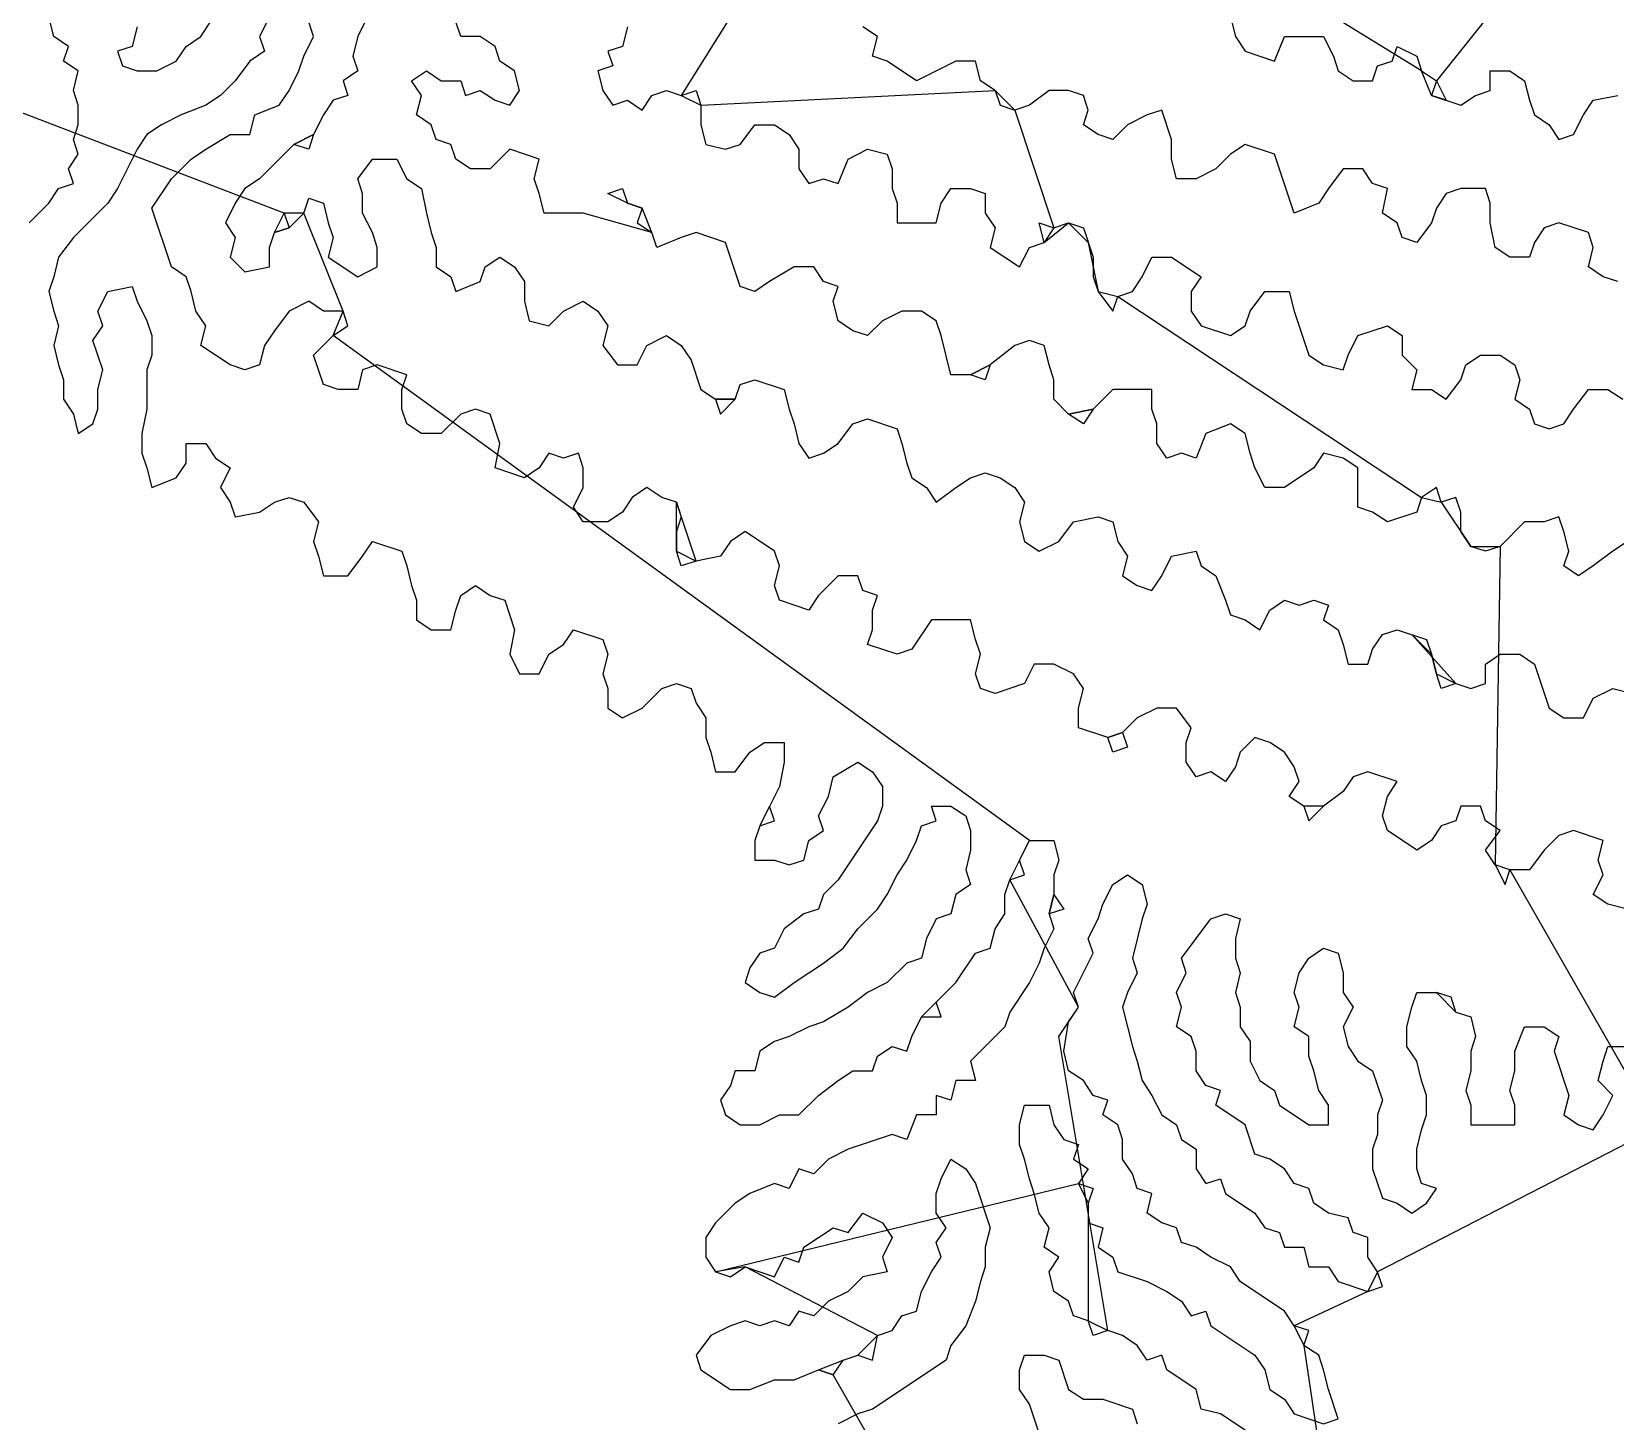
# Model space of a CAD drawing. Header units: metres. Extents: x 15 to 2853, y 44 to 1438.
# Drawn here: x 1689.5 to 2012.5, y 511.5 to 795 of the extents above; entities that cross this region are included whole.
import ezdxf

# ---------------------------------------------------------------- set-up
doc = ezdxf.new("R2010")
doc.units = ezdxf.units.M
doc.layers.add('Draw', color=2, linetype='CONTINUOUS')
doc.layers.add('Skip', color=1, linetype='CONTINUOUS')

msp = doc.modelspace()

# ---------------------------------------------------------------- linework, layer by layer
at = {"layer": 'draw'}
for p, q in [((1694, 794), (1693, 798)), ((1738, 798), (1736, 794)), ((1758, 798), (1756, 794)), ((1934, 798), (1935, 794)), ((1711, 796), (1710, 792)), ((1724, 794), (1726, 797)), ((1747, 794), (1746, 797)), ((1777, 794), (1776, 797)), ((1811, 796), (1810, 792)), ((1862, 794), (1859, 796)), ((1697, 792), (1694, 794)), ((1696, 789), (1697, 792)), ((1710, 792), (1707, 791)), ((1719, 789), (1721, 792)), ((1721, 792), (1724, 794)), ((1736, 794), (1737, 791)), ((1745, 790), (1747, 794)), ((1756, 794), (1755, 790)), ((1781, 794), (1777, 794)), ((1784, 792), (1781, 794)), ((1785, 789), (1784, 792)), ((1810, 792), (1807, 791)), ((1861, 790), (1862, 794)), ((1935, 794), (1937, 791)), ((1943, 789), (1945, 794)), ((1945, 794), (1953, 794)), ((1953, 794), (1955, 790)), ((1967, 789), (1968, 792)), ((1968, 792), (1972, 790)), ((1699, 787), (1696, 789)), ((1707, 791), (1708, 788)), ((1715, 787), (1719, 789)), ((1734, 789), (1731, 785)), ((1737, 791), (1734, 789)), ((1744, 787), (1745, 790)), ((1755, 790), (1756, 787)), ((1788, 787), (1785, 789)), ((1807, 791), (1808, 788)), ((1864, 789), (1861, 790)), ((1870, 785), (1864, 789)), ((1878, 789), (1870, 785)), ((1882, 789), (1878, 789)), ((1883, 785), (1882, 789)), ((1937, 791), (1943, 789)), ((1955, 790), (1956, 787)), ((1964, 788), (1967, 789)), ((1972, 790), (1973, 787)), ((1698, 783), (1699, 787)), ((1708, 788), (1711, 787)), ((1711, 787), (1715, 787)), ((1731, 785), (1728, 782)), ((1742, 783), (1744, 787)), ((1756, 787), (1753, 785)), ((1753, 785), (1754, 782)), ((1767, 785), (1770, 787)), ((1769, 782), (1767, 785)), ((1770, 787), (1773, 785)), ((1773, 785), (1777, 785)), ((1777, 785), (1778, 782)), ((1789, 783), (1788, 787)), ((1808, 788), (1805, 787)), ((1805, 787), (1806, 783)), ((1886, 783), (1883, 785)), ((1956, 787), (1959, 785)), ((1959, 785), (1963, 785)), ((1963, 785), (1964, 788)), ((1973, 787), (1976, 785)), ((1975, 782), (1973, 787)), ((1976, 785), (1975, 782)), ((1976, 785), (1978, 781)), ((1987, 783), (1987, 787)), ((1987, 787), (1991, 787)), ((1991, 787), (1994, 785)), ((1994, 785), (1995, 781)), ((1699, 780), (1698, 783)), ((1728, 782), (1725, 780)), ((1740, 780), (1742, 783)), ((1754, 782), (1751, 781)), ((1768, 778), (1769, 782)), ((1778, 782), (1781, 783)), ((1781, 783), (1784, 781)), ((1787, 780), (1789, 783)), ((1806, 783), (1808, 780)), ((1814, 779), (1816, 782)), ((1816, 782), (1819, 783)), ((1819, 783), (1822, 782)), ((1822, 782), (1825, 783)), ((1822, 782), (1826, 780)), ((1825, 783), (1826, 780)), ((1890, 779), (1886, 783)), ((1886, 783), (1887, 780)), ((1897, 783), (1893, 780)), ((1901, 783), (1897, 783)), ((1904, 782), (1901, 783)), ((1905, 779), (1904, 782)), ((1975, 782), (1981, 780)), ((1981, 780), (1984, 782)), ((1984, 782), (1987, 783)), ((2008, 781), (2013, 782)), ((1699, 776), (1699, 780)), ((1725, 780), (1720, 778)), ((1751, 781), (1749, 778)), ((1784, 781), (1787, 780)), ((1808, 780), (1811, 781)), ((1811, 781), (1814, 779)), ((1826, 780), (1826, 776)), ((1887, 780), (1890, 779)), ((1893, 780), (1890, 779)), ((1904, 776), (1905, 779)), ((1920, 779), (1917, 778)), ((1922, 773), (1920, 779)), ((1995, 781), (1996, 778)), ((2006, 778), (2008, 781)), ((1698, 773), (1699, 776)), ((1716, 776), (1713, 774)), ((1720, 778), (1716, 776)), ((1734, 774), (1735, 778)), ((1749, 778), (1747, 774)), ((1771, 776), (1768, 778)), ((1772, 773), (1771, 776)), ((1826, 776), (1827, 772)), ((1834, 772), (1837, 776)), ((1837, 776), (1841, 776)), ((1841, 776), (1844, 774)), ((1907, 774), (1904, 776)), ((1913, 776), (1910, 773)), ((1917, 778), (1913, 776)), ((1996, 778), (1999, 776)), ((1999, 776), (2001, 773)), ((2004, 774), (2006, 778)), ((1699, 770), (1698, 773)), ((1713, 774), (1711, 771)), ((1725, 771), (1730, 774)), ((1730, 774), (1734, 774)), ((1743, 772), (1740, 769)), ((1743, 772), (1747, 774)), ((1746, 771), (1743, 772)), ((1747, 774), (1746, 771)), ((1775, 772), (1772, 773)), ((1776, 769), (1775, 772)), ((1827, 772), (1831, 771)), ((1831, 771), (1834, 772)), ((1844, 774), (1846, 771)), ((1910, 773), (1907, 774)), ((1922, 769), (1922, 773)), ((1937, 772), (1934, 770)), ((1943, 770), (1937, 772)), ((2001, 773), (2004, 774)), ((1697, 767), (1699, 770)), ((1711, 771), (1707, 763)), ((1718, 765), (1722, 769)), ((1722, 769), (1725, 771)), ((1756, 765), (1759, 769)), ((1764, 769), (1766, 765)), ((1779, 767), (1776, 769)), ((1787, 771), (1783, 767)), ((1793, 769), (1787, 771)), ((1792, 765), (1793, 769)), ((1846, 771), (1846, 767)), ((1856, 769), (1860, 771)), ((1860, 771), (1864, 770)), ((1864, 770), (1865, 767)), ((1923, 765), (1922, 769)), ((1934, 770), (1931, 767)), ((1947, 758), (1943, 770)), ((1698, 764), (1697, 767)), ((1783, 767), (1779, 767)), ((1846, 767), (1848, 764)), ((1865, 767), (1865, 763)), ((1931, 767), (1927, 765)), ((1957, 767), (1954, 763)), ((1961, 767), (1957, 767)), ((1963, 764), (1961, 767)), ((1693, 760), (1695, 763)), ((1695, 763), (1698, 764)), ((1707, 763), (1705, 760)), ((1714, 759), (1718, 765)), ((1733, 763), (1731, 760)), ((1736, 765), (1733, 763)), ((1757, 762), (1756, 765)), ((1766, 765), (1769, 763)), ((1769, 763), (1770, 758)), ((1793, 762), (1792, 765)), ((1807, 762), (1810, 763)), ((1810, 763), (1811, 760)), ((1848, 764), (1851, 765)), ((1851, 765), (1854, 764)), ((1865, 763), (1866, 760)), ((1875, 760), (1877, 763)), ((1877, 763), (1881, 763)), ((1881, 763), (1884, 762)), ((1927, 765), (1923, 765)), ((1954, 763), (1952, 760)), ((1966, 763), (1963, 764)), ((1965, 758), (1966, 763)), ((1981, 763), (1978, 762)), ((1986, 763), (1981, 763)), ((1987, 760), (1986, 763)), ((1689, 756), (1693, 760)), ((1705, 760), (1698, 753)), ((1731, 760), (1729, 756)), ((1745, 758), (1746, 761)), ((1746, 761), (1749, 760)), ((1749, 760), (1750, 756)), ((1757, 758), (1757, 762)), ((1794, 758), (1793, 762)), ((1811, 760), (1807, 762)), ((1814, 759), (1811, 760)), ((1866, 760), (1866, 756)), ((1874, 756), (1875, 760)), ((1884, 762), (1884, 758)), ((1952, 760), (1947, 758)), ((1978, 762), (1976, 759)), ((1987, 756), (1987, 760)), ((1718, 747), (1714, 759)), ((1729, 756), (1731, 753)), ((1739, 754), (1741, 758)), ((1741, 758), (1742, 755)), ((1745, 758), (1741, 758)), ((1742, 755), (1745, 758)), ((1750, 756), (1751, 753)), ((1759, 754), (1757, 758)), ((1770, 758), (1771, 754)), ((1802, 758), (1794, 758)), ((1814, 759), (1813, 756)), ((1813, 756), (1816, 754)), ((1816, 754), (1814, 759)), ((1866, 756), (1874, 756)), ((1884, 758), (1886, 755)), ((1896, 752), (1895, 756)), ((1895, 756), (1898, 755)), ((1898, 755), (1901, 756)), ((1901, 756), (1904, 755)), ((1901, 756), (1905, 752)), ((1968, 756), (1965, 758)), ((1969, 753), (1968, 756)), ((1975, 756), (1972, 752)), ((1976, 759), (1975, 756)), ((1988, 751), (1987, 756)), ((2001, 756), (1998, 755)), ((2007, 754), (2001, 756)), ((1698, 753), (1695, 749)), ((1731, 753), (1730, 749)), ((1738, 751), (1739, 754)), ((1742, 755), (1739, 754)), ((1751, 753), (1750, 749)), ((1760, 751), (1759, 754)), ((1771, 754), (1772, 751)), ((1817, 751), (1816, 754)), ((1822, 753), (1817, 751)), ((1825, 754), (1822, 753)), ((1831, 752), (1825, 754)), ((1886, 755), (1885, 751)), ((1898, 755), (1896, 752)), ((1904, 755), (1906, 749)), ((1972, 752), (1969, 753)), ((1998, 755), (1996, 752)), ((2008, 751), (2007, 754)), ((1738, 747), (1738, 751)), ((1760, 747), (1760, 751)), ((1772, 751), (1772, 747)), ((1834, 743), (1831, 752)), ((1885, 751), (1891, 747)), ((1891, 747), (1893, 751)), ((1893, 751), (1896, 752)), ((1991, 749), (1988, 751)), ((1996, 752), (1995, 749)), ((2007, 747), (2008, 751)), ((1695, 749), (1694, 745)), ((1721, 745), (1718, 747)), ((1730, 749), (1733, 746)), ((1733, 746), (1738, 747)), ((1750, 749), (1756, 745)), ((1756, 745), (1760, 747)), ((1772, 747), (1775, 745)), ((1781, 744), (1782, 747)), ((1782, 747), (1785, 749)), ((1785, 749), (1788, 747)), ((1788, 747), (1790, 744)), ((1845, 747), (1840, 744)), ((1849, 747), (1845, 747)), ((1851, 744), (1849, 747)), ((1906, 749), (1906, 745)), ((1916, 745), (1918, 749)), ((1918, 749), (1922, 749)), ((1922, 749), (1928, 745)), ((1995, 749), (1991, 749)), ((2010, 745), (2007, 747)), ((1694, 745), (1693, 742)), ((1705, 742), (1710, 743)), ((1710, 743), (1711, 740)), ((1722, 742), (1721, 745)), ((1775, 745), (1776, 742)), ((1776, 742), (1781, 744)), ((1790, 744), (1790, 740)), ((1837, 742), (1834, 743)), ((1840, 744), (1837, 742)), ((1854, 743), (1851, 744)), ((1853, 740), (1854, 743)), ((1906, 745), (1907, 742)), ((1914, 742), (1916, 745)), ((1928, 745), (1926, 742)), ((2013, 744), (2010, 745)), ((1693, 742), (1694, 738)), ((1703, 738), (1705, 742)), ((1711, 740), (1713, 736)), ((1723, 738), (1722, 742)), ((1746, 740), (1742, 738)), ((1749, 738), (1746, 740)), ((1802, 740), (1805, 738)), ((1854, 736), (1853, 740)), ((1907, 742), (1911, 741)), ((1907, 742), (1910, 738)), ((1910, 738), (1911, 741)), ((1911, 741), (1914, 742)), ((1926, 742), (1926, 738)), ((1938, 738), (1941, 742)), ((1941, 742), (1946, 742)), ((1946, 742), (1947, 738)), ((1694, 738), (1695, 735)), ((1704, 735), (1703, 738)), ((1725, 735), (1723, 738)), ((1742, 738), (1739, 734)), ((1753, 738), (1749, 738)), ((1751, 733), (1753, 738)), ((1754, 735), (1753, 738)), ((1795, 735), (1798, 738)), ((1805, 738), (1807, 735)), ((1867, 738), (1863, 736)), ((1871, 738), (1867, 738)), ((1874, 736), (1871, 738)), ((1926, 738), (1928, 735)), ((1937, 735), (1938, 738)), ((1947, 738), (1950, 729)), ((1695, 735), (1694, 731)), ((1702, 732), (1704, 735)), ((1713, 736), (1714, 733)), ((1724, 731), (1725, 735)), ((1739, 734), (1737, 731)), ((1751, 733), (1754, 735)), ((1791, 736), (1795, 735)), ((1807, 735), (1806, 731)), ((1857, 734), (1854, 736)), ((1860, 733), (1857, 734)), ((1863, 736), (1860, 733)), ((1875, 733), (1874, 736)), ((1928, 735), (1934, 733)), ((1934, 733), (1937, 735)), ((1960, 733), (1966, 735)), ((1966, 735), (1969, 733)), ((1694, 731), (1695, 727)), ((1704, 726), (1702, 732)), ((1714, 733), (1714, 729)), ((1730, 727), (1724, 731)), ((1737, 731), (1736, 727)), ((1747, 729), (1751, 733)), ((1806, 731), (1809, 727)), ((1813, 727), (1815, 731)), ((1815, 731), (1819, 733)), ((1819, 733), (1822, 731)), ((1822, 731), (1824, 728)), ((1877, 725), (1875, 733)), ((1893, 732), (1890, 731)), ((1896, 731), (1893, 732)), ((1897, 727), (1896, 731)), ((1958, 729), (1960, 733)), ((1969, 733), (1969, 729)), ((1695, 727), (1696, 724)), ((1714, 729), (1713, 726)), ((1733, 726), (1730, 727)), ((1736, 727), (1733, 726)), ((1749, 723), (1747, 729)), ((1760, 727), (1757, 726)), ((1766, 725), (1760, 727)), ((1809, 727), (1813, 727)), ((1824, 728), (1826, 722)), ((1881, 725), (1885, 727)), ((1885, 727), (1884, 724)), ((1898, 724), (1897, 727)), ((1950, 729), (1953, 727)), ((1953, 727), (1957, 726)), ((1957, 726), (1958, 729)), ((1969, 729), (1972, 726)), ((1981, 724), (1982, 727)), ((1982, 727), (1985, 729)), ((1985, 729), (1989, 729)), ((1989, 729), (1992, 727)), ((1992, 727), (1993, 724)), ((1696, 724), (1696, 720)), ((1703, 722), (1704, 726)), ((1713, 726), (1713, 718)), ((1757, 726), (1756, 722)), ((1765, 722), (1766, 725)), ((1834, 723), (1837, 724)), ((1837, 724), (1843, 722)), ((1881, 725), (1877, 725)), ((1884, 724), (1881, 725)), ((1898, 720), (1898, 724)), ((1972, 726), (1971, 722)), ((1978, 720), (1981, 724)), ((1993, 724), (1992, 720)), ((1703, 718), (1703, 722)), ((1752, 722), (1749, 723)), ((1756, 722), (1752, 722)), ((1765, 718), (1765, 722)), ((1826, 722), (1829, 720)), ((1833, 720), (1834, 723)), ((1843, 722), (1844, 718)), ((1910, 722), (1906, 718)), ((1918, 722), (1910, 722)), ((1918, 718), (1918, 722)), ((1971, 722), (1975, 722)), ((1975, 722), (1978, 720)), ((2004, 718), (2007, 722)), ((2007, 722), (2011, 722)), ((2011, 722), (2014, 720)), ((1696, 720), (1698, 717)), ((1702, 715), (1703, 718)), ((1713, 718), (1712, 713)), ((1766, 715), (1765, 718)), ((1780, 718), (1777, 717)), ((1783, 717), (1780, 718)), ((1829, 720), (1830, 717)), ((1833, 720), (1829, 720)), ((1830, 717), (1833, 720)), ((1844, 718), (1845, 715)), ((1901, 717), (1898, 720)), ((1901, 717), (1906, 718)), ((1906, 718), (1904, 715)), ((1919, 715), (1918, 718)), ((1992, 720), (1995, 718)), ((1995, 718), (1996, 715)), ((2002, 715), (2004, 718)), ((1698, 717), (1699, 713)), ((1699, 713), (1702, 715)), ((1769, 713), (1766, 715)), ((1777, 717), (1773, 713)), ((1785, 711), (1783, 717)), ((1845, 715), (1846, 711)), ((1854, 711), (1857, 715)), ((1857, 715), (1860, 716)), ((1860, 716), (1866, 714)), ((1866, 714), (1867, 711)), ((1904, 715), (1901, 717)), ((1919, 711), (1919, 715)), ((1934, 715), (1929, 713)), ((1937, 713), (1934, 715)), ((1996, 715), (1999, 714)), ((1999, 714), (2002, 715)), ((1712, 713), (1712, 709)), ((1721, 707), (1721, 711)), ((1721, 711), (1725, 711)), ((1725, 711), (1727, 708)), ((1773, 713), (1769, 713)), ((1784, 706), (1785, 711)), ((1846, 711), (1848, 708)), ((1851, 709), (1854, 711)), ((1867, 711), (1868, 707)), ((1921, 708), (1919, 711)), ((1929, 713), (1927, 708)), ((1938, 709), (1937, 713)), ((1712, 709), (1713, 706)), ((1727, 708), (1730, 706)), ((1795, 709), (1793, 706)), ((1798, 708), (1795, 709)), ((1801, 709), (1798, 708)), ((1802, 706), (1801, 709)), ((1848, 708), (1851, 709)), ((1924, 709), (1921, 708)), ((1927, 708), (1924, 709)), ((1939, 706), (1938, 709)), ((1953, 709), (1951, 706)), ((1957, 708), (1953, 709)), ((1960, 706), (1957, 708)), ((1713, 706), (1714, 702)), ((1719, 704), (1721, 707)), ((1730, 706), (1728, 702)), ((1790, 704), (1784, 706)), ((1793, 706), (1790, 704)), ((1802, 702), (1802, 706)), ((1868, 707), (1869, 704)), ((1881, 704), (1884, 705)), ((1884, 705), (1887, 704)), ((1941, 702), (1939, 706)), ((1951, 706), (1945, 702)), ((1960, 698), (1960, 706)), ((1714, 702), (1719, 704)), ((1728, 702), (1730, 699)), ((1800, 698), (1802, 702)), ((1815, 702), (1812, 700)), ((1818, 700), (1815, 702)), ((1869, 704), (1872, 702)), ((1872, 702), (1874, 699)), ((1874, 699), (1878, 702)), ((1878, 702), (1881, 704)), ((1887, 704), (1890, 702)), ((1890, 702), (1892, 699)), ((1945, 702), (1941, 702)), ((1976, 702), (1973, 700)), ((1977, 699), (1976, 702)), ((1730, 699), (1731, 696)), ((1736, 697), (1739, 699)), ((1739, 699), (1742, 700)), ((1742, 700), (1745, 699)), ((1745, 699), (1748, 695)), ((1802, 695), (1800, 698)), ((1812, 700), (1810, 697)), ((1821, 699), (1818, 700)), ((1821, 689), (1821, 699)), ((1821, 699), (1822, 696)), ((1892, 699), (1891, 695)), ((1963, 697), (1960, 698)), ((1973, 700), (1972, 697)), ((1973, 700), (1977, 699)), ((1980, 700), (1977, 699)), ((1981, 697), (1980, 700)), ((1731, 696), (1736, 697)), ((1748, 695), (1747, 691)), ((1807, 695), (1802, 695)), ((1810, 697), (1807, 695)), ((1822, 696), (1821, 693)), ((1891, 695), (1892, 691)), ((1899, 691), (1902, 695)), ((1902, 695), (1907, 696)), ((1907, 696), (1910, 695)), ((1910, 695), (1911, 691)), ((1966, 695), (1963, 697)), ((1972, 697), (1966, 695)), ((1981, 693), (1981, 697)), ((1998, 695), (1994, 695)), ((2001, 696), (1998, 695)), ((2002, 693), (2001, 696)), ((1835, 693), (1832, 691)), ((1841, 689), (1835, 693)), ((1983, 690), (1981, 693)), ((2003, 689), (2002, 693)), ((1747, 691), (1748, 688)), ((1748, 688), (1749, 684)), ((1754, 684), (1757, 688)), ((1757, 688), (1759, 691)), ((1759, 691), (1765, 689)), ((1765, 689), (1766, 686)), ((1822, 686), (1821, 689)), ((1821, 689), (1825, 687)), ((1830, 688), (1825, 687)), ((1832, 691), (1830, 688)), ((1842, 686), (1841, 689)), ((1892, 691), (1895, 689)), ((1895, 689), (1899, 691)), ((1911, 691), (1913, 688)), ((1913, 688), (1912, 684)), ((1920, 684), (1922, 688)), ((1922, 688), (1927, 689)), ((1927, 689), (1928, 686)), ((1986, 689), (1983, 690)), ((1983, 690), (1989, 690)), ((1989, 690), (1986, 689)), ((2002, 686), (2003, 689)), ((2012, 689), (2008, 686)), ((2015, 691), (2012, 689)), ((1766, 686), (1767, 682)), ((1825, 687), (1822, 686)), ((1841, 682), (1842, 686)), ((1928, 686), (1931, 684)), ((2005, 684), (2002, 686)), ((2008, 686), (2005, 684)), ((1749, 684), (1754, 684)), ((1767, 682), (1768, 679)), ((1777, 680), (1780, 682)), ((1780, 682), (1783, 680)), ((1842, 679), (1841, 682)), ((1854, 684), (1850, 680)), ((1858, 684), (1854, 684)), ((1859, 681), (1858, 684)), ((1912, 684), (1915, 682)), ((1915, 682), (1918, 681)), ((1918, 681), (1920, 684)), ((1768, 679), (1768, 675)), ((1776, 677), (1777, 680)), ((1783, 680), (1786, 679)), ((1786, 679), (1788, 673)), ((1848, 677), (1842, 679)), ((1850, 680), (1848, 677)), ((1862, 680), (1859, 681)), ((1861, 677), (1862, 680)), ((1933, 679), (1934, 676)), ((1942, 677), (1945, 679)), ((1945, 679), (1948, 678)), ((1948, 678), (1951, 679)), ((1951, 679), (1954, 678)), ((1775, 673), (1776, 677)), ((1861, 673), (1861, 677)), ((1934, 676), (1937, 675)), ((1940, 673), (1942, 677)), ((1954, 678), (1953, 675)), ((1768, 675), (1771, 673)), ((1771, 673), (1775, 673)), ((1788, 673), (1787, 668)), ((1798, 670), (1800, 673)), ((1800, 673), (1806, 671)), ((1860, 670), (1861, 673)), ((1873, 675), (1869, 669)), ((1881, 675), (1873, 675)), ((1882, 671), (1881, 675)), ((1937, 675), (1940, 673)), ((1953, 675), (1956, 673)), ((1956, 673), (1957, 670)), ((1963, 669), (1965, 672)), ((1965, 672), (1968, 673)), ((1968, 673), (1974, 671)), ((1975, 668), (1971, 672)), ((1795, 668), (1798, 670)), ((1806, 671), (1807, 668)), ((1866, 668), (1860, 670)), ((1869, 669), (1866, 668)), ((1883, 668), (1882, 671)), ((1957, 670), (1958, 666)), ((1962, 666), (1963, 669)), ((1974, 671), (1975, 668)), ((1787, 668), (1789, 664)), ((1793, 664), (1795, 668)), ((1807, 668), (1806, 664)), ((1882, 664), (1883, 668)), ((1894, 666), (1892, 662)), ((1898, 666), (1894, 666)), ((1902, 664), (1898, 666)), ((1958, 666), (1962, 666)), ((1975, 668), (1976, 664)), ((1986, 666), (1989, 668)), ((1986, 662), (1986, 666)), ((1989, 668), (1993, 668)), ((1993, 668), (1996, 666)), ((1996, 666), (1999, 657)), ((1789, 664), (1793, 664)), ((1806, 664), (1807, 661)), ((1883, 661), (1882, 664)), ((1904, 661), (1902, 664)), ((1976, 664), (1980, 662)), ((1977, 661), (1976, 664)), ((1807, 661), (1807, 657)), ((1814, 657), (1818, 661)), ((1818, 661), (1821, 662)), ((1821, 662), (1824, 661)), ((1824, 661), (1825, 658)), ((1886, 660), (1883, 661)), ((1892, 662), (1886, 660)), ((1903, 657), (1904, 661)), ((1980, 662), (1977, 661)), ((1980, 662), (1983, 661)), ((1983, 661), (1986, 662)), ((2006, 655), (2008, 659)), ((2012, 661), (2016, 660)), ((1807, 657), (1810, 655)), ((1810, 655), (1814, 657)), ((1825, 658), (1827, 655)), ((1903, 653), (1903, 657)), ((1919, 657), (1915, 655)), ((1923, 657), (1919, 657)), ((1926, 653), (1923, 657)), ((1999, 657), (2002, 655)), ((1827, 655), (1827, 651)), ((1909, 651), (1903, 653)), ((1915, 655), (1912, 652)), ((1925, 650), (1926, 653)), ((2002, 655), (2006, 655)), ((1827, 651), (1828, 648)), ((1836, 648), (1839, 650)), ((1839, 650), (1843, 650)), ((1843, 650), (1843, 646)), ((1909, 651), (1912, 652)), ((1910, 648), (1909, 651)), ((1912, 652), (1913, 649)), ((1925, 646), (1925, 650)), ((1939, 651), (1936, 648)), ((1942, 650), (1939, 651)), ((1945, 648), (1942, 650)), ((1828, 648), (1829, 644)), ((1833, 644), (1836, 648)), ((1858, 646), (1861, 644)), ((1913, 649), (1910, 648)), ((1927, 643), (1925, 646)), ((1936, 648), (1935, 645)), ((1947, 645), (1945, 648)), ((1829, 644), (1833, 644)), ((1852, 639), (1853, 643)), ((1861, 644), (1863, 641)), ((1930, 644), (1927, 643)), ((1933, 642), (1930, 644)), ((1935, 645), (1933, 642)), ((1948, 642), (1947, 645)), ((1959, 643), (1957, 640)), ((1962, 644), (1959, 643)), ((1968, 642), (1962, 644)), ((1842, 641), (1838, 633)), ((1863, 641), (1863, 637)), ((1946, 639), (1948, 642)), ((1957, 640), (1953, 637)), ((1966, 639), (1968, 642)), ((1841, 634), (1840, 637)), ((1850, 635), (1852, 639)), ((1863, 637), (1862, 634)), ((1874, 634), (1873, 637)), ((1873, 637), (1877, 637)), ((1877, 637), (1880, 635)), ((1949, 637), (1946, 639)), ((1953, 637), (1949, 637)), ((1949, 637), (1950, 634)), ((1950, 634), (1953, 637)), ((1965, 635), (1966, 639)), ((1981, 637), (1980, 634)), ((1985, 637), (1981, 637)), ((1986, 634), (1985, 637)), ((1838, 633), (1841, 634)), ((1851, 632), (1850, 635)), ((1862, 634), (1854, 622)), ((1871, 633), (1874, 634)), ((1880, 635), (1881, 632)), ((1966, 632), (1965, 635)), ((1980, 634), (1977, 633)), ((1989, 632), (1986, 634)), ((1838, 633), (1837, 630)), ((1837, 630), (1837, 626)), ((1847, 626), (1848, 630)), ((1848, 630), (1851, 632)), ((1868, 626), (1870, 630)), ((1870, 630), (1871, 633)), ((1881, 632), (1881, 628)), ((1889, 622), (1893, 630)), ((1893, 630), (1898, 630)), ((1898, 630), (1899, 626)), ((1972, 628), (1966, 632)), ((1975, 630), (1972, 628)), ((1977, 633), (1975, 630)), ((1986, 628), (1989, 632)), ((2001, 631), (1998, 628)), ((2004, 632), (2001, 631)), ((2010, 630), (2004, 632)), ((2009, 626), (2010, 630)), ((1881, 628), (1880, 624)), ((1988, 625), (1986, 628)), ((1998, 628), (1995, 624)), ((1837, 626), (1841, 626)), ((1841, 626), (1844, 625)), ((1844, 625), (1847, 626)), ((1866, 623), (1868, 626)), ((1880, 624), (1881, 621)), ((1892, 623), (1891, 626)), ((1899, 626), (1898, 623)), ((1991, 624), (1988, 625)), ((1988, 625), (1990, 621)), ((1990, 621), (1991, 624)), ((1995, 624), (1991, 624)), ((2010, 623), (2009, 626)), ((1854, 622), (1851, 619)), ((1864, 619), (1866, 623)), ((1881, 621), (1878, 619)), ((1888, 619), (1889, 622)), ((1889, 622), (1892, 623)), ((1898, 623), (1898, 619)), ((1908, 617), (1910, 621)), ((1910, 621), (1913, 623)), ((1913, 623), (1916, 621)), ((1916, 621), (1917, 617)), ((2008, 619), (2010, 623)), ((1851, 619), (1850, 616)), ((1862, 616), (1864, 619)), ((1878, 619), (1877, 615)), ((1888, 615), (1888, 619)), ((1897, 615), (1898, 619)), ((1898, 619), (1900, 616)), ((1907, 614), (1908, 617)), ((1917, 617), (1916, 614)), ((2011, 617), (2008, 619)), ((2015, 616), (2011, 617)), ((1847, 615), (1843, 612)), ((1850, 616), (1847, 615)), ((1858, 612), (1862, 616)), ((1874, 614), (1872, 610)), ((1877, 615), (1874, 614)), ((1886, 612), (1888, 615)), ((1900, 616), (1897, 615)), ((1897, 615), (1898, 612)), ((1905, 610), (1907, 614)), ((1916, 614), (1914, 606)), ((1924, 606), (1930, 614)), ((1930, 614), (1933, 615)), ((1933, 615), (1936, 614)), ((1936, 614), (1935, 610)), ((1843, 612), (1841, 608)), ((1855, 608), (1858, 612)), ((1885, 608), (1886, 612)), ((1898, 612), (1896, 608)), ((1841, 608), (1838, 607)), ((1851, 605), (1855, 608)), ((1872, 610), (1871, 606)), ((1882, 607), (1885, 608)), ((1896, 608), (1895, 605)), ((1906, 607), (1905, 610)), ((1935, 610), (1935, 606)), ((1950, 606), (1953, 608)), ((1953, 608), (1956, 607)), ((1838, 607), (1836, 604)), ((1845, 601), (1851, 605)), ((1868, 605), (1864, 601)), ((1871, 606), (1868, 605)), ((1878, 601), (1882, 607)), ((1895, 605), (1893, 601)), ((1902, 599), (1906, 607)), ((1914, 606), (1915, 603)), ((1925, 603), (1924, 606)), ((1935, 606), (1936, 603)), ((1948, 603), (1950, 606)), ((1956, 607), (1957, 603)), ((1836, 604), (1835, 601)), ((1835, 601), (1838, 599)), ((1841, 598), (1845, 601)), ((1864, 601), (1860, 599)), ((1893, 601), (1889, 595)), ((1915, 603), (1913, 599)), ((1923, 599), (1925, 603)), ((1936, 603), (1935, 599)), ((1947, 599), (1948, 603)), ((1957, 603), (1957, 599)), ((1838, 599), (1841, 598)), ((1860, 599), (1856, 596)), ((1903, 596), (1902, 599)), ((1913, 599), (1912, 596)), ((1924, 596), (1923, 599)), ((1935, 599), (1936, 596)), ((1948, 596), (1947, 599)), ((1957, 599), (1959, 596)), ((1971, 596), (1972, 599)), ((1972, 599), (1976, 599)), ((1976, 599), (1980, 595)), ((1979, 598), (1976, 599)), ((1980, 595), (1979, 598)), ((1856, 596), (1851, 593)), ((1874, 597), (1871, 594)), ((1875, 594), (1874, 597)), ((1889, 595), (1888, 592)), ((1899, 590), (1903, 596)), ((1912, 596), (1914, 588)), ((1923, 592), (1924, 596)), ((1936, 596), (1936, 592)), ((1947, 592), (1948, 596)), ((1959, 596), (1957, 592)), ((1970, 592), (1971, 596)), ((1980, 595), (1983, 594)), ((1848, 592), (1844, 590)), ((1851, 593), (1848, 592)), ((1869, 590), (1871, 594)), ((1871, 594), (1875, 594)), ((1888, 592), (1885, 589)), ((1900, 587), (1901, 593)), ((1926, 590), (1923, 592)), ((1936, 592), (1938, 589)), ((1950, 590), (1947, 592)), ((1957, 592), (1958, 588)), ((1970, 588), (1970, 592)), ((1983, 594), (1984, 590)), ((1994, 592), (1998, 592)), ((1998, 592), (2001, 590)), ((1841, 589), (1838, 587)), ((1844, 590), (1841, 589)), ((1862, 586), (1865, 588)), ((1865, 588), (1868, 587)), ((1868, 587), (1869, 590)), ((1914, 588), (1915, 585)), ((1927, 587), (1926, 590)), ((1938, 589), (1938, 585)), ((1950, 586), (1950, 590)), ((1958, 588), (1960, 585)), ((1972, 585), (1970, 588)), ((1984, 590), (1983, 587)), ((2001, 590), (2000, 587)), ((2010, 585), (2011, 588)), ((2011, 588), (2015, 588)), ((1838, 587), (1837, 583)), ((1861, 583), (1862, 586)), ((1881, 585), (1882, 581)), ((1901, 583), (1900, 587)), ((1915, 585), (1916, 581)), ((1927, 583), (1927, 587)), ((1938, 585), (1940, 581)), ((1951, 583), (1950, 586)), ((1960, 585), (1963, 583)), ((1973, 581), (1972, 585)), ((1983, 587), (1983, 583)), ((1992, 583), (1992, 587)), ((2000, 587), (2003, 578)), ((2009, 581), (2010, 585)), ((1833, 583), (1832, 580)), ((1837, 583), (1833, 583)), ((1854, 581), (1857, 583)), ((1857, 583), (1861, 583)), ((1904, 581), (1901, 583)), ((1929, 580), (1927, 583)), ((1952, 579), (1951, 583)), ((1963, 583), (1965, 577)), ((1983, 583), (1982, 579)), ((1991, 579), (1992, 583)), ((1832, 580), (1830, 577)), ((1850, 578), (1854, 581)), ((1878, 581), (1877, 577)), ((1882, 581), (1878, 581)), ((1906, 578), (1904, 581)), ((1916, 581), (1918, 578)), ((1932, 579), (1929, 580)), ((1931, 576), (1932, 579)), ((1940, 581), (1943, 579)), ((1943, 579), (1944, 576)), ((1954, 576), (1952, 579)), ((1974, 578), (1973, 581)), ((1982, 579), (1983, 576)), ((1992, 576), (1991, 579)), ((2012, 578), (2009, 581)), ((1830, 577), (1831, 574)), ((1846, 574), (1850, 578)), ((1877, 577), (1874, 578)), ((1874, 578), (1874, 574)), ((1891, 572), (1892, 576)), ((1897, 576), (1898, 572)), ((1909, 577), (1906, 578)), ((1908, 574), (1909, 577)), ((1918, 578), (1920, 574)), ((1937, 572), (1931, 576)), ((1944, 576), (1950, 572)), ((1954, 572), (1954, 576)), ((1965, 577), (1964, 574)), ((1974, 574), (1974, 578)), ((1983, 576), (1983, 572)), ((1992, 572), (1992, 576)), ((2003, 578), (2002, 574)), ((2010, 574), (2012, 578)), ((1831, 574), (1834, 572)), ((1834, 572), (1838, 572)), ((1838, 572), (1842, 574)), ((1842, 574), (1846, 574)), ((1870, 574), (1868, 569)), ((1874, 574), (1870, 574)), ((1891, 568), (1891, 572)), ((1898, 572), (1900, 569)), ((1911, 572), (1908, 574)), ((1912, 569), (1911, 572)), ((1920, 574), (1923, 572)), ((1923, 572), (1924, 569)), ((1939, 566), (1937, 572)), ((1950, 572), (1954, 572)), ((1964, 574), (1964, 570)), ((1973, 571), (1974, 574)), ((1983, 572), (1992, 572)), ((2002, 574), (2005, 572)), ((2005, 572), (2008, 571)), ((2008, 571), (2010, 574)), ((1865, 570), (1856, 567)), ((1868, 569), (1865, 570)), ((1900, 569), (1903, 568)), ((1912, 565), (1912, 569)), ((1924, 569), (1927, 567)), ((1964, 570), (1963, 567)), ((1972, 567), (1973, 571)), ((1856, 567), (1852, 565)), ((1892, 565), (1891, 568)), ((1903, 568), (1902, 565)), ((1927, 567), (1927, 563)), ((1942, 565), (1939, 566)), ((1963, 567), (1963, 563)), ((1972, 563), (1972, 567)), ((1846, 563), (1844, 559)), ((1849, 562), (1846, 563)), ((1852, 565), (1849, 562)), ((1875, 561), (1877, 565)), ((1877, 565), (1880, 563)), ((1880, 563), (1882, 560)), ((1893, 561), (1892, 565)), ((1902, 565), (1905, 563)), ((1905, 563), (1903, 560)), ((1914, 562), (1912, 565)), ((1927, 563), (1929, 560)), ((1945, 563), (1942, 565)), ((1947, 560), (1945, 563)), ((1963, 563), (1965, 557)), ((1973, 560), (1972, 563)), ((1841, 560), (1836, 558)), ((1844, 559), (1841, 560)), ((1874, 558), (1875, 561)), ((1882, 560), (1885, 551)), ((1894, 558), (1893, 561)), ((1903, 560), (1906, 559)), ((1903, 560), (1905, 556)), ((1906, 559), (1905, 556)), ((1915, 559), (1914, 562)), ((1918, 558), (1915, 559)), ((1929, 560), (1932, 561)), ((1932, 561), (1933, 558)), ((1950, 559), (1947, 560)), ((1951, 556), (1950, 559)), ((1976, 559), (1973, 560)), ((1974, 556), (1976, 559)), ((1836, 558), (1833, 556)), ((1874, 554), (1874, 558)), ((1895, 554), (1894, 558)), ((1905, 556), (1905, 552)), ((1917, 554), (1918, 558)), ((1933, 558), (1939, 554)), ((1954, 554), (1951, 556)), ((1965, 557), (1968, 556)), ((1968, 556), (1971, 554)), ((1971, 554), (1974, 556)), ((1856, 550), (1859, 554)), ((1859, 554), (1863, 552)), ((1876, 551), (1874, 554)), ((1897, 551), (1895, 554)), ((1920, 552), (1917, 554)), ((1939, 554), (1941, 551)), ((1958, 553), (1954, 554)), ((1959, 550), (1958, 553)), ((1829, 552), (1827, 549)), ((1847, 547), (1853, 551)), ((1853, 551), (1856, 550)), ((1863, 552), (1865, 549)), ((1874, 548), (1876, 551)), ((1885, 551), (1884, 547)), ((1896, 547), (1897, 551)), ((1905, 552), (1908, 551)), ((1908, 551), (1907, 547)), ((1923, 551), (1920, 552)), ((1924, 548), (1923, 551)), ((1941, 551), (1944, 550)), ((1944, 550), (1945, 547)), ((1962, 549), (1959, 550)), ((1827, 549), (1827, 545)), ((1846, 544), (1847, 547)), ((1865, 549), (1863, 545)), ((1875, 545), (1874, 548)), ((1884, 547), (1884, 543)), ((1899, 545), (1896, 547)), ((1907, 547), (1910, 545)), ((1927, 547), (1924, 548)), ((1930, 545), (1927, 547)), ((1945, 547), (1949, 547)), ((1949, 547), (1950, 543)), ((1962, 545), (1962, 549)), ((1827, 545), (1829, 542)), ((1835, 543), (1829, 542)), ((1832, 541), (1835, 543)), ((1835, 543), (1841, 541)), ((1841, 541), (1843, 545)), ((1843, 545), (1846, 544)), ((1863, 545), (1864, 542)), ((1873, 542), (1875, 545)), ((1884, 543), (1883, 540)), ((1897, 542), (1899, 545)), ((1910, 545), (1911, 542)), ((1934, 543), (1930, 545)), ((1936, 540), (1934, 543)), ((1950, 543), (1954, 543)), ((1954, 543), (1956, 540)), ((1964, 542), (1962, 545)), ((1829, 542), (1832, 541)), ((1859, 541), (1856, 538)), ((1864, 542), (1859, 541)), ((1871, 538), (1873, 542)), ((1883, 540), (1882, 536)), ((1898, 538), (1897, 542)), ((1911, 542), (1917, 540)), ((1917, 540), (1921, 538)), ((1945, 534), (1936, 540)), ((1956, 540), (1962, 538)), ((1964, 542), (1962, 538)), ((1965, 539), (1964, 542)), ((1856, 538), (1852, 536)), ((1870, 534), (1871, 538)), ((1901, 536), (1898, 538)), ((1921, 538), (1924, 536)), ((1962, 538), (1965, 539)), ((1846, 534), (1844, 531)), ((1849, 533), (1846, 534)), ((1852, 536), (1849, 533)), ((1865, 530), (1867, 533)), ((1867, 533), (1870, 534)), ((1882, 536), (1880, 531)), ((1902, 533), (1901, 536)), ((1905, 532), (1902, 533)), ((1924, 536), (1926, 533)), ((1926, 533), (1929, 534)), ((1929, 534), (1930, 531)), ((1947, 531), (1945, 534)), ((1832, 531), (1828, 529)), ((1835, 532), (1832, 531)), ((1838, 531), (1835, 532)), ((1841, 532), (1838, 531)), ((1844, 531), (1841, 532)), ((1862, 529), (1865, 530)), ((1880, 531), (1877, 527)), ((1906, 529), (1905, 532)), ((1905, 532), (1909, 530)), ((1909, 530), (1906, 529)), ((1912, 529), (1909, 530)), ((1930, 531), (1939, 525)), ((1950, 530), (1947, 531)), ((1947, 531), (1949, 527)), ((1949, 527), (1950, 530)), ((1828, 529), (1825, 525)), ((1858, 525), (1862, 529)), ((1861, 524), (1862, 529)), ((1877, 527), (1876, 524)), ((1915, 527), (1912, 529)), ((1917, 524), (1915, 527)), ((1952, 525), (1949, 527)), ((1825, 525), (1826, 522)), ((1850, 522), (1855, 524)), ((1853, 521), (1855, 524)), ((1855, 524), (1858, 525)), ((1858, 525), (1861, 524)), ((1876, 524), (1861, 514)), ((1891, 522), (1892, 525)), ((1892, 525), (1896, 525)), ((1896, 525), (1899, 524)), ((1899, 524), (1901, 518)), ((1920, 525), (1917, 524)), ((1921, 522), (1920, 525)), ((1939, 525), (1941, 522)), ((1953, 522), (1952, 525)), ((1826, 522), (1832, 518)), ((1853, 521), (1850, 522)), ((1891, 518), (1891, 522)), ((1927, 518), (1921, 522)), ((1941, 522), (1942, 518)), ((1954, 518), (1953, 522)), ((1832, 518), (1836, 518)), ((1836, 518), (1841, 520)), ((1841, 520), (1845, 520)), ((1893, 515), (1891, 518)), ((1901, 518), (1904, 516)), ((1928, 514), (1927, 518)), ((1942, 518), (1945, 516)), ((1956, 512), (1954, 518)), ((1861, 514), (1858, 513)), ((1896, 506), (1893, 515)), ((1904, 516), (1908, 516)), ((1908, 516), (1914, 514)), ((1914, 514), (1915, 511)), ((1932, 513), (1928, 514)), ((1945, 516), (1947, 513)), ((1858, 513), (1854, 511)), ((1938, 509), (1932, 513)), ((1947, 513), (1953, 511)), ((1953, 511), (1956, 512))]:
    msp.add_line(p, q, dxfattribs=at)
at = {"layer": 'skip'}
for p, q in [((2008, 825), (1976, 785)), ((1973, 787), (1921, 819)), ((1832, 798), (1822, 782)), ((1741, 758), (1665, 787)), ((1826, 780), (1886, 783)), ((1978, 781), (1975, 782)), ((1735, 778), (1740, 780)), ((1890, 779), (1898, 755)), ((1747, 774), (1743, 772)), ((1740, 769), (1736, 765)), ((1759, 769), (1764, 769)), ((1854, 764), (1856, 769)), ((1811, 760), (1814, 759)), ((1753, 738), (1745, 758)), ((1816, 754), (1802, 758)), ((1896, 752), (1901, 756)), ((1739, 754), (1742, 755)), ((1905, 752), (1907, 742)), ((1790, 740), (1791, 736)), ((1798, 738), (1802, 740)), ((1911, 741), (1973, 700)), ((1893, 630), (1751, 733)), ((1890, 731), (1885, 727)), ((1885, 727), (1881, 725)), ((1829, 720), (1833, 720)), ((1906, 718), (1901, 717)), ((1825, 687), (1821, 699)), ((1977, 699), (1983, 690)), ((1994, 695), (1989, 690)), ((1821, 693), (1821, 689)), ((1989, 690), (1988, 625)), ((1931, 684), (1933, 679)), ((1971, 672), (1980, 662)), ((1976, 664), (1975, 668)), ((2008, 659), (2012, 661)), ((2185, 656), (1964, 542)), ((1912, 652), (1909, 651)), ((1843, 646), (1842, 641)), ((1853, 643), (1858, 646)), ((1840, 637), (1838, 633)), ((1953, 637), (1949, 637)), ((1891, 626), (1893, 630)), ((1991, 624), (2023, 568)), ((1903, 596), (1889, 622)), ((1898, 619), (1897, 615)), ((1871, 594), (1878, 601)), ((1976, 599), (1980, 595)), ((1901, 593), (1903, 596)), ((1992, 587), (1994, 592)), ((1885, 589), (1881, 585)), ((1909, 530), (1899, 590)), ((1892, 576), (1897, 576)), ((1829, 542), (1903, 560)), ((1833, 556), (1829, 552)), ((1905, 556), (1905, 532)), ((1862, 529), (1835, 543)), ((1962, 538), (1947, 531)), ((1949, 527), (1954, 493)), ((1855, 524), (1858, 525)), ((1845, 520), (1850, 522)), ((1850, 522), (1853, 521)), ((1865, 500), (1853, 521))]:
    msp.add_line(p, q, dxfattribs=at)

doc.saveas('drawing.dxf')
